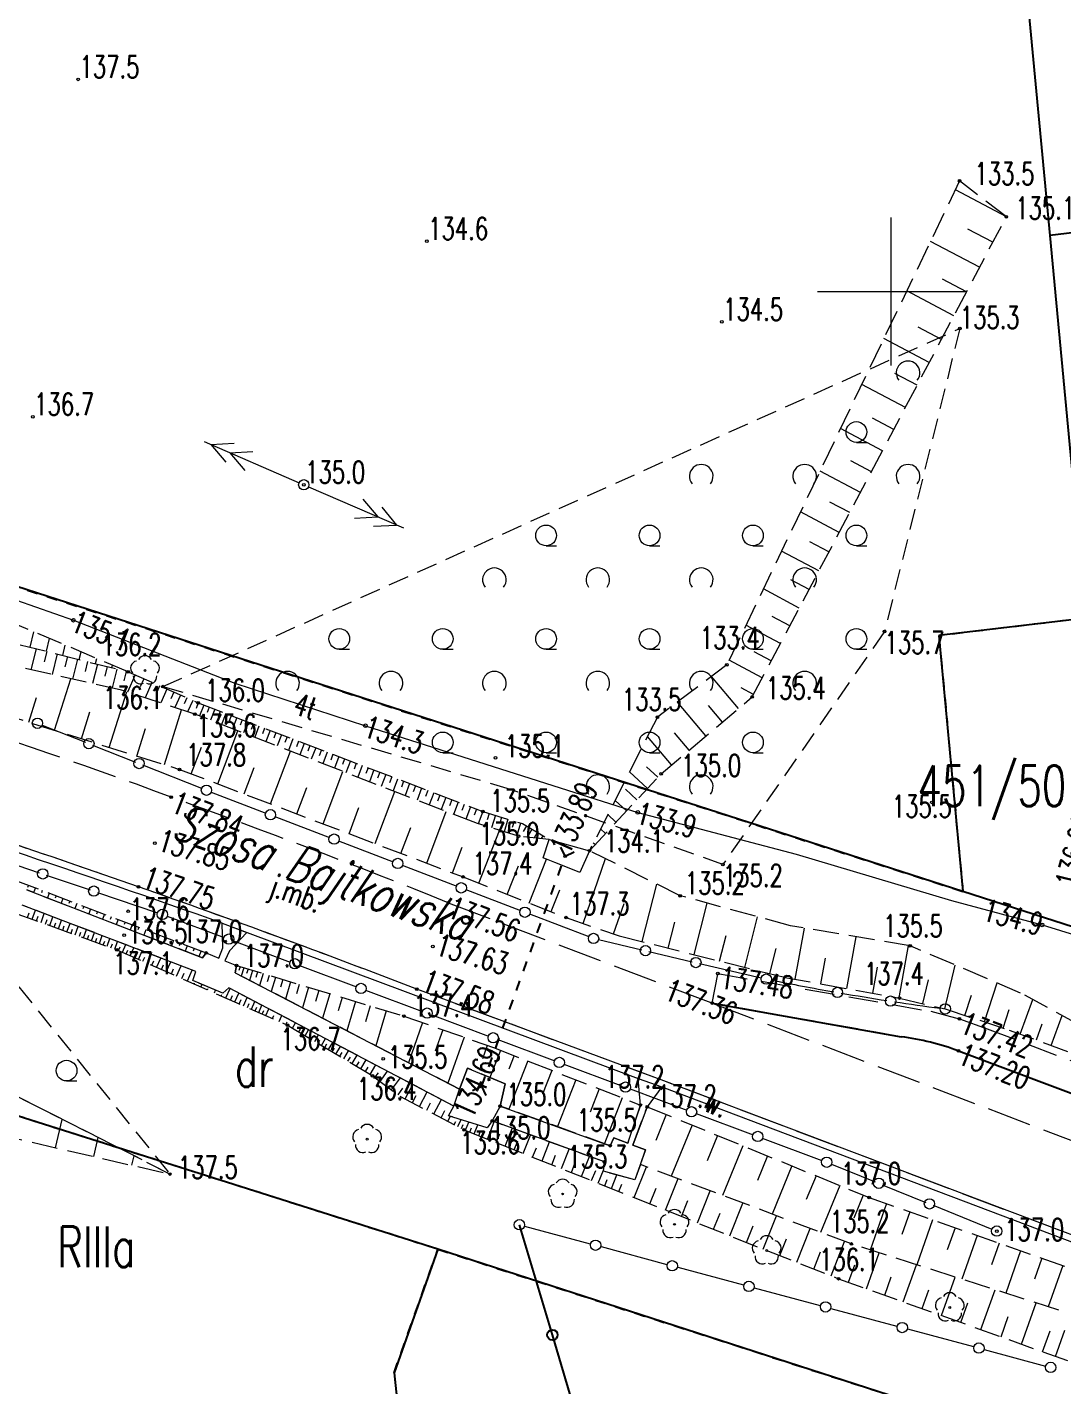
# Model space of a CAD drawing. Header units: metres. Extents: x 7583802 to 7586368, y 5958992 to 5960558.
# Drawn here: x 7585641.5 to 7585711.6, y 5960026 to 5960117.9 of the extents above; entities that cross this region are included whole.
import ezdxf
from ezdxf.enums import TextEntityAlignment as Align

# ---------------------------------------------------------------- set-up
doc = ezdxf.new("R2010")
doc.units = ezdxf.units.M
for name, pattern in [('1', [0]), ('2', [3, 2, -1]), ('3_1', [0]), ('3_BUBZ02', [2.45, 1.75, -0.7]), ('3_BUBZ02G', [2.45, 1.75, -0.7]), ('3_BUIB12_02', [0]), ('3_BUIB12_03', [0]), ('3_KTCR02', [3, 2, -1]), ('3_KTJZ01', [4, 3, -1]), ('3_KTKR01', [0]), ('3_PTRW02', [0]), ('3_PTTL', [2.1, 1.4, -0.7]), ('4_SUPE_01', [0]), ('4_SUPT_01', [0]), ('GUZ', [1.4, 0.7, -0.7])]:
    doc.linetypes.add(name, pattern=pattern)
doc.layers.get('0').update_dxf_attribs({"color": 250, "linetype": 'CONTINUOUS', "lineweight": 100})
for name, color, linetype, lineweight in [('1000_L_1', 7, '1', 18), ('BUBZ_L_1', 7, '3_BUBZ02', 18), ('BUIB_L_10', 7, '3_BUIB12_02', 18), ('BUIB_L_4', 7, 'CONTINUOUS', 25), ('DZIALKI-G_L_0', 7, '1', 25), ('DZIALKI_N_T_0', 7, 'CONTINUOUS', 25), ('EADOD_T_0', 7, 'CONTINUOUS', 18), ('KONTURY_L_0', 114, '2', 25), ('KONTURY_NR_T_0', 114, 'CONTINUOUS', 25), ('KTCR_L_1', 7, '3_KTCR02', 18), ('KTJZ_E_T_0', 7, 'CONTINUOUS', 15), ('KTJZ_L_0', 7, '3_KTJZ01', 18), ('KTKR_L_0', 7, '3_KTKR01', 25), ('KTOK_L_0', 7, 'CONTINUOUS', 18), ('KTOK_L_4', 7, 'CONTINUOUS', 25), ('OBOP_T_1', 3, 'CONTINUOUS', 18), ('PTRW_E_T_0', 7, 'CONTINUOUS', 15), ('PTRW_L_1', 7, 'CONTINUOUS', 18), ('PTTL_L_3', 7, '3_PTTL', 18), ('PTTL_L_4', 7, '3_PTTL', 18), ('RTPW_T_0', 7, 'CONTINUOUS', 15), ('RTPW_T_1', 7, 'CONTINUOUS', 15), ('SUPE_L_2', 1, '4_SUPE_01', 18), ('SUPT_E_T_0', 30, 'CONTINUOUS', 15), ('SUPT_L_0', 30, '4_SUPT_01', 18), ('SUSM_T_3', 7, 'CONTINUOUS', 18), ('SUTT_T_0', 30, 'CONTINUOUS', 18)]:
    doc.layers.add(name, color=color, linetype=linetype, lineweight=lineweight)
doc.styles.get("Standard").update_dxf_attribs({"font": 'Simplex.SHX', "width": 0.75})

# ---------------------------------------------------------------- blocks, each defined once
blk = doc.blocks.new('3_OBOP02_01')
at = {"linetype": 'CONTINUOUS'}
blk.add_circle((0, 0), 0.06, dxfattribs=at)
for centre, start, end in [((0, 0.5), 30.14012, 149.85988), ((-0.476, 0.155), 102.14447, 221.86002), ((0.476, 0.155), 318.13998, 77.85553), ((-0.294, -0.405), 174.14818, 293.85423), ((0.294, -0.405), 246.14577, 5.85182)]:
    blk.add_arc(centre, 0.5, start, end, dxfattribs=at)
blk = doc.blocks.new('3_PTTL02')
at = {"linetype": 'CONTINUOUS'}
blk.add_arc((0, 0.5), 0.8, 321.31784, 218.68216, dxfattribs=at)
blk = doc.blocks.new('3_PTTL05')
at = {"linetype": 'CONTINUOUS'}
blk.add_line((0, -0.7), (0.7, -0.7), dxfattribs=at)
blk.add_circle((0, 0), 0.7, dxfattribs=at)
blk = doc.blocks.new('3_RTPW02')
at = {"linetype": 'CONTINUOUS'}
blk.add_circle((0, 0), 0.09, dxfattribs=at)
blk = doc.blocks.new('3_RTPW01')
at = {"linetype": 'CONTINUOUS'}
blk.add_circle((0, 0), 0.09, dxfattribs=at)
blk = doc.blocks.new('4_SUSM04_01')
at = {"linetype": 'CONTINUOUS'}
blk.add_circle((0, 0), 0.35, dxfattribs=at)
blk = doc.blocks.new('4_SUPS01_07')
at = {"linetype": 'CONTINUOUS'}
blk.add_circle((0, 0), 0.125, dxfattribs=at)

msp = doc.modelspace()

# ---------------------------------------------------------------- linework, layer by layer
at = {"layer": '1000_L_1', "linetype": '1'}
for p, q in [((7585700, 5960095), (7585700, 5960105)), ((7585695, 5960100), (7585705, 5960100))]:
    msp.add_line(p, q, dxfattribs=at)
at = {"layer": 'BUBZ_L_1', "linetype": '3_BUBZ02'}
for p, q in [((7585704.63, 5960107.48), (7585688.87, 5960074.73)), ((7585707.79, 5960105.05), (7585704.63, 5960107.48)), ((7585648.35, 5960074.26), (7585634.47, 5960080.14)), ((7585647.89, 5960073.03), (7585633.44, 5960076.25)), ((7585647.89, 5960073.03), (7585633.44, 5960076.25)), ((7585688.87, 5960074.73), (7585684.17, 5960071.19)), ((7585652.87, 5960071.4), (7585647.89, 5960073.03)), ((7585652.87, 5960071.4), (7585647.89, 5960073.03)), ((7585671.99, 5960063.99), (7585652.87, 5960071.4)), ((7585671.99, 5960063.99), (7585652.87, 5960071.4)), ((7585684.17, 5960071.19), (7585679.57, 5960062.16)), ((7585674.78, 5960063.14), (7585671.99, 5960063.99)), ((7585674.78, 5960063.14), (7585671.99, 5960063.99)), ((7585676.84, 5960062.92), (7585674.78, 5960063.14)), ((7585676.84, 5960062.92), (7585674.78, 5960063.14)), ((7585676.43, 5960061.67), (7585676.84, 5960062.92)), ((7585678.93, 5960060.69), (7585676.43, 5960061.67)), ((7585679.57, 5960062.16), (7585678.93, 5960060.69)), ((7585685.72, 5960059.11), (7585679.57, 5960062.16)), ((7585653.38, 5960054.9), (7585641.49, 5960059.5)), ((7585693.18, 5960057.08), (7585685.72, 5960059.11)), ((7585652.93, 5960053.99), (7585641.18, 5960058.48)), ((7585651.18, 5960040.28), (7585617.55, 5960057.35)), ((7585701.28, 5960055.72), (7585693.18, 5960057.08)), ((7585653.64, 5960055.24), (7585653.38, 5960054.9)), ((7585708.76, 5960052.53), (7585701.28, 5960055.72)), ((7585652.73, 5960053.38), (7585652.93, 5960053.99)), ((7585655.59, 5960053.89), (7585655.68, 5960054.39)), ((7585654.75, 5960052.52), (7585652.73, 5960053.38)), ((7585670.77, 5960046.02), (7585655.59, 5960053.89)), ((7585655.17, 5960052.88), (7585654.75, 5960052.52)), ((7585670.4, 5960044.88), (7585655.17, 5960052.88)), ((7585719.19, 5960046.87), (7585708.76, 5960052.53)), ((7585671.31, 5960047.45), (7585670.77, 5960046.02)), ((7585673.87, 5960046.39), (7585671.31, 5960047.45)), ((7585673.53, 5960044.88), (7585673.87, 5960046.39)), ((7585670.04, 5960044.23), (7585670.4, 5960044.88)), ((7585680.98, 5960042.2), (7585673.53, 5960044.88)), ((7585683.02, 5960044.95), (7585682.16, 5960042.37)), ((7585682.5, 5960042.24), (7585683.49, 5960044.83)), ((7585672.64, 5960043.41), (7585670.04, 5960044.23)), ((7585672.98, 5960043.87), (7585672.64, 5960043.41)), ((7585680.59, 5960041.1), (7585672.98, 5960043.87)), ((7585681.23, 5960042.72), (7585680.98, 5960042.2)), ((7585682.16, 5960042.37), (7585681.23, 5960042.72)), ((7585683.37, 5960041.92), (7585682.5, 5960042.24)), ((7585683.02, 5960040.93), (7585683.37, 5960041.92)), ((7585680.52, 5960040.47), (7585680.59, 5960041.1)), ((7585682.65, 5960039.89), (7585680.52, 5960040.47)), ((7585683.02, 5960040.93), (7585682.65, 5960039.89)), ((7585697.3, 5960035.55), (7585683.02, 5960040.93)), ((7585697.3, 5960035.55), (7585683.02, 5960040.93)), ((7585711.34, 5960031.07), (7585697.3, 5960035.55)), ((7585711.34, 5960031.07), (7585697.3, 5960035.55))]:
    msp.add_line(p, q, dxfattribs=at)
at = {"layer": 'BUBZ_L_1', "linetype": '3_1'}
for p, q in [((7585707.79, 5960105.05), (7585704.34, 5960106.877)), ((7585706.877, 5960103.325), (7585705.185, 5960104.221)), ((7585705.981, 5960101.633), (7585702.662, 5960103.39)), ((7585704.241, 5960098.345), (7585701.048, 5960100.036)), ((7585705.102, 5960099.973), (7585703.475, 5960100.835)), ((7585703.395, 5960096.749), (7585701.83, 5960097.578)), ((7585702.567, 5960095.183), (7585699.495, 5960096.809)), ((7585701.753, 5960093.647), (7585700.247, 5960094.445)), ((7585700.956, 5960092.141), (7585698.001, 5960093.705)), ((7585700.174, 5960090.664), (7585698.725, 5960091.431)), ((7585699.407, 5960089.215), (7585696.564, 5960090.719)), ((7585698.654, 5960087.793), (7585697.261, 5960088.531)), ((7585697.917, 5960086.399), (7585695.182, 5960087.847)), ((7585697.193, 5960085.032), (7585695.852, 5960085.742)), ((7585696.483, 5960083.691), (7585693.853, 5960085.084)), ((7585695.787, 5960082.376), (7585694.497, 5960083.059)), ((7585695.104, 5960081.086), (7585692.573, 5960082.426)), ((7585693.777, 5960078.58), (7585691.343, 5960079.869)), ((7585694.434, 5960079.821), (7585693.193, 5960080.478)), ((7585693.133, 5960077.363), (7585691.939, 5960077.995)), ((7585692.501, 5960076.169), (7585690.159, 5960077.409)), ((7585641.71, 5960075.929), (7585641.969, 5960076.963)), ((7585642.816, 5960075.651), (7585643.033, 5960076.513)), ((7585643.923, 5960075.373), (7585644.096, 5960076.062)), ((7585642.126, 5960075.825), (7585641.766, 5960074.395)), ((7585642.841, 5960075.645), (7585642.663, 5960074.94)), ((7585643.546, 5960075.468), (7585643.196, 5960074.076)), ((7585644.242, 5960075.293), (7585644.069, 5960074.606)), ((7585645.03, 5960075.095), (7585645.16, 5960075.612)), ((7585646.137, 5960074.816), (7585646.223, 5960075.161)), ((7585691.881, 5960074.999), (7585690.733, 5960075.607)), ((7585644.928, 5960075.12), (7585644.588, 5960073.766)), ((7585645.605, 5960074.95), (7585645.438, 5960074.282)), ((7585646.273, 5960074.782), (7585645.942, 5960073.464)), ((7585646.932, 5960074.616), (7585646.769, 5960073.966)), ((7585647.243, 5960074.538), (7585647.287, 5960074.711)), ((7585647.582, 5960074.453), (7585647.26, 5960073.17)), ((7585648.224, 5960074.292), (7585648.065, 5960073.658)), ((7585691.273, 5960073.85), (7585689.021, 5960075.043)), ((7585643.371, 5960070.307), (7585644.462, 5960073.794)), ((7585648.828, 5960074.048), (7585648.315, 5960072.891)), ((7585649.407, 5960073.792), (7585649.163, 5960073.242)), ((7585649.956, 5960073.548), (7585649.494, 5960072.505)), ((7585650.478, 5960073.317), (7585650.258, 5960072.822)), ((7585689.661, 5960071.777), (7585687.831, 5960073.947)), ((7585641.628, 5960070.853), (7585642.151, 5960072.523)), ((7585647.073, 5960069.149), (7585648.251, 5960072.912)), ((7585650.973, 5960073.098), (7585650.557, 5960072.157)), ((7585651.444, 5960072.889), (7585651.246, 5960072.443)), ((7585651.89, 5960072.692), (7585651.514, 5960071.844)), ((7585652.314, 5960072.504), (7585652.136, 5960072.101)), ((7585690.677, 5960072.724), (7585689.832, 5960073.171)), ((7585645.191, 5960069.738), (7585645.761, 5960071.558)), ((7585650.8, 5960067.982), (7585651.962, 5960071.697)), ((7585652.717, 5960072.325), (7585652.378, 5960071.561)), ((7585653.099, 5960072.157), (7585652.958, 5960071.787)), ((7585653.469, 5960072.016), (7585653.187, 5960071.277)), ((7585653.838, 5960071.875), (7585653.697, 5960071.505)), ((7585654.208, 5960071.734), (7585653.925, 5960070.991)), ((7585654.579, 5960071.592), (7585654.437, 5960071.22)), ((7585687.46, 5960069.922), (7585685.529, 5960072.214)), ((7585688.575, 5960070.862), (7585687.635, 5960071.977)), ((7585654.951, 5960071.45), (7585654.667, 5960070.704)), ((7585655.325, 5960071.308), (7585655.182, 5960070.934)), ((7585655.699, 5960071.165), (7585655.413, 5960070.415)), ((7585656.074, 5960071.022), (7585655.93, 5960070.646)), ((7585656.45, 5960070.878), (7585656.162, 5960070.124)), ((7585656.827, 5960070.735), (7585656.683, 5960070.356)), ((7585657.205, 5960070.59), (7585656.916, 5960069.832)), ((7585648.942, 5960068.564), (7585649.527, 5960070.433)), ((7585654.42, 5960066.678), (7585655.783, 5960070.271)), ((7585657.585, 5960070.446), (7585657.44, 5960070.065)), ((7585657.965, 5960070.301), (7585657.674, 5960069.538)), ((7585658.346, 5960070.155), (7585658.2, 5960069.773)), ((7585658.728, 5960070.009), (7585658.436, 5960069.243)), ((7585659.112, 5960069.863), (7585658.965, 5960069.479)), ((7585659.496, 5960069.717), (7585659.202, 5960068.946)), ((7585685.137, 5960067.964), (7585683.51, 5960069.895)), ((7585686.314, 5960068.957), (7585685.322, 5960070.134)), ((7585652.624, 5960067.359), (7585653.307, 5960069.162)), ((7585657.994, 5960065.323), (7585659.347, 5960068.89)), ((7585659.881, 5960069.57), (7585659.734, 5960069.183)), ((7585660.267, 5960069.422), (7585659.972, 5960068.648)), ((7585660.655, 5960069.275), (7585660.507, 5960068.886)), ((7585661.043, 5960069.126), (7585660.746, 5960068.348)), ((7585661.433, 5960068.978), (7585661.284, 5960068.587)), ((7585661.823, 5960068.829), (7585661.524, 5960068.046)), ((7585656.21, 5960065.999), (7585656.889, 5960067.789)), ((7585662.215, 5960068.68), (7585662.065, 5960068.287)), ((7585662.607, 5960068.53), (7585662.307, 5960067.743)), ((7585663.001, 5960068.38), (7585662.85, 5960067.985)), ((7585663.396, 5960068.229), (7585663.094, 5960067.438)), ((7585663.791, 5960068.078), (7585663.64, 5960067.682)), ((7585664.188, 5960067.927), (7585663.885, 5960067.131)), ((7585684.199, 5960067.123), (7585683.44, 5960067.831)), ((7585661.542, 5960063.978), (7585662.884, 5960067.519)), ((7585664.586, 5960067.775), (7585664.434, 5960067.376)), ((7585664.985, 5960067.623), (7585664.68, 5960066.823)), ((7585665.385, 5960067.471), (7585665.232, 5960067.069)), ((7585665.786, 5960067.318), (7585665.479, 5960066.513)), ((7585666.188, 5960067.164), (7585666.034, 5960066.761)), ((7585666.591, 5960067.01), (7585666.283, 5960066.202)), ((7585683.491, 5960066.364), (7585682.285, 5960067.489)), ((7585659.771, 5960064.649), (7585660.445, 5960066.426)), ((7585665.064, 5960062.642), (7585666.397, 5960066.158)), ((7585666.995, 5960066.856), (7585666.841, 5960066.451)), ((7585667.401, 5960066.702), (7585667.091, 5960065.889)), ((7585667.807, 5960066.547), (7585667.652, 5960066.139)), ((7585668.215, 5960066.391), (7585667.903, 5960065.574)), ((7585668.623, 5960066.235), (7585668.467, 5960065.826)), ((7585669.033, 5960066.079), (7585668.719, 5960065.257)), ((7585682.783, 5960065.605), (7585682.024, 5960066.313)), ((7585663.306, 5960063.309), (7585663.975, 5960065.073)), ((7585669.444, 5960065.922), (7585669.287, 5960065.51)), ((7585669.855, 5960065.765), (7585669.54, 5960064.939)), ((7585670.268, 5960065.608), (7585670.111, 5960065.194)), ((7585670.683, 5960065.45), (7585670.366, 5960064.619)), ((7585671.098, 5960065.291), (7585670.939, 5960064.875)), ((7585671.514, 5960065.133), (7585671.196, 5960064.298)), ((7585682.075, 5960064.845), (7585681.304, 5960065.564)), ((7585668.56, 5960061.317), (7585669.883, 5960064.806)), ((7585671.931, 5960064.973), (7585671.772, 5960064.555)), ((7585672.35, 5960064.814), (7585672.031, 5960063.978)), ((7585672.778, 5960064.682), (7585672.647, 5960064.256)), ((7585673.204, 5960064.552), (7585672.943, 5960063.7)), ((7585673.63, 5960064.421), (7585673.5, 5960063.996)), ((7585674.056, 5960064.291), (7585673.796, 5960063.44)), ((7585674.482, 5960064.161), (7585674.351, 5960063.736)), ((7585681.367, 5960064.086), (7585680.814, 5960064.602)), ((7585666.815, 5960061.978), (7585667.479, 5960063.73)), ((7585672.087, 5960059.963), (7585673.495, 5960063.532)), ((7585674.907, 5960064.031), (7585674.647, 5960063.181)), ((7585675.302, 5960063.834), (7585675.082, 5960063.463)), ((7585675.674, 5960063.613), (7585675.356, 5960063.079)), ((7585676.045, 5960063.393), (7585675.828, 5960063.028)), ((7585680.659, 5960063.327), (7585680.324, 5960063.64)), ((7585670.299, 5960060.657), (7585670.958, 5960062.396)), ((7585676.416, 5960063.172), (7585676.3, 5960062.978)), ((7585676.787, 5960062.952), (7585676.772, 5960062.927)), ((7585679.951, 5960062.568), (7585679.833, 5960062.677)), ((7585675.495, 5960058.618), (7585676.663, 5960061.579)), ((7585679.153, 5960057.234), (7585680.66, 5960061.62)), ((7585674.015, 5960059.202), (7585674.776, 5960061.131)), ((7585641.602, 5960059.82), (7585641.541, 5960059.661)), ((7585642.069, 5960059.642), (7585641.948, 5960059.323)), ((7585676.977, 5960058.034), (7585677.562, 5960059.515)), ((7585683.149, 5960056.007), (7585684.125, 5960059.901)), ((7585642.536, 5960059.464), (7585642.475, 5960059.303)), ((7585643.004, 5960059.286), (7585642.88, 5960058.962)), ((7585643.471, 5960059.108), (7585643.409, 5960058.945)), ((7585643.938, 5960058.931), (7585643.813, 5960058.601)), ((7585644.406, 5960058.753), (7585644.342, 5960058.587)), ((7585681.212, 5960056.527), (7585681.919, 5960058.585)), ((7585686.656, 5960055.127), (7585687.531, 5960058.617)), ((7585641.54, 5960057.636), (7585641.652, 5960057.947)), ((7585641.847, 5960057.525), (7585642.069, 5960058.14)), ((7585642.152, 5960057.415), (7585642.262, 5960057.72)), ((7585642.454, 5960057.306), (7585642.672, 5960057.91)), ((7585643.049, 5960057.091), (7585643.263, 5960057.684)), ((7585644.873, 5960058.575), (7585644.746, 5960058.24)), ((7585645.34, 5960058.397), (7585645.276, 5960058.229)), ((7585645.808, 5960058.22), (7585645.678, 5960057.88)), ((7585646.275, 5960058.042), (7585646.21, 5960057.871)), ((7585646.742, 5960057.864), (7585646.611, 5960057.519)), ((7585647.21, 5960057.686), (7585647.143, 5960057.512)), ((7585690.094, 5960054.266), (7585690.952, 5960057.686)), ((7585642.753, 5960057.198), (7585642.861, 5960057.497)), ((7585643.343, 5960056.985), (7585643.449, 5960057.279)), ((7585643.634, 5960056.88), (7585643.844, 5960057.462)), ((7585643.923, 5960056.775), (7585644.027, 5960057.064)), ((7585644.208, 5960056.672), (7585644.415, 5960057.244)), ((7585644.492, 5960056.57), (7585644.594, 5960056.853)), ((7585644.772, 5960056.468), (7585644.975, 5960057.03)), ((7585645.326, 5960056.268), (7585645.526, 5960056.819)), ((7585647.677, 5960057.508), (7585647.544, 5960057.158)), ((7585648.144, 5960057.331), (7585648.077, 5960057.154)), ((7585648.612, 5960057.153), (7585648.476, 5960056.797)), ((7585649.079, 5960056.975), (7585649.011, 5960056.796)), ((7585649.546, 5960056.797), (7585649.409, 5960056.436)), ((7585684.912, 5960055.565), (7585685.353, 5960057.327)), ((7585693.503, 5960053.461), (7585694.127, 5960056.921)), ((7585645.051, 5960056.368), (7585645.151, 5960056.646)), ((7585645.6, 5960056.169), (7585645.698, 5960056.443)), ((7585645.87, 5960056.071), (7585646.066, 5960056.613)), ((7585646.139, 5960055.975), (7585646.236, 5960056.243)), ((7585646.404, 5960055.878), (7585646.597, 5960056.41)), ((7585646.668, 5960055.783), (7585646.763, 5960056.047)), ((7585646.929, 5960055.689), (7585647.118, 5960056.211)), ((7585647.188, 5960055.595), (7585647.281, 5960055.854)), ((7585647.444, 5960055.503), (7585647.629, 5960056.015)), ((7585650.014, 5960056.62), (7585649.944, 5960056.438)), ((7585650.481, 5960056.442), (7585650.342, 5960056.076)), ((7585650.948, 5960056.264), (7585650.878, 5960056.08)), ((7585651.416, 5960056.086), (7585651.274, 5960055.715)), ((7585651.883, 5960055.908), (7585651.812, 5960055.721)), ((7585688.384, 5960054.694), (7585688.817, 5960056.422)), ((7585696.994, 5960052.832), (7585697.626, 5960056.334)), ((7585647.699, 5960055.402), (7585647.81, 5960055.653)), ((7585647.957, 5960055.288), (7585648.185, 5960055.803)), ((7585648.221, 5960055.171), (7585648.338, 5960055.436)), ((7585648.493, 5960055.051), (7585648.732, 5960055.594)), ((7585648.771, 5960054.928), (7585648.894, 5960055.207)), ((7585649.057, 5960054.802), (7585649.309, 5960055.374)), ((7585649.35, 5960054.673), (7585649.479, 5960054.966)), ((7585649.651, 5960054.54), (7585649.916, 5960055.142)), ((7585652.35, 5960055.731), (7585652.207, 5960055.354)), ((7585652.817, 5960055.553), (7585652.745, 5960055.363)), ((7585653.285, 5960055.375), (7585653.139, 5960054.993)), ((7585691.788, 5960053.841), (7585692.212, 5960055.535)), ((7585700.528, 5960052.194), (7585701.168, 5960055.739)), ((7585649.959, 5960054.404), (7585650.096, 5960054.712)), ((7585650.276, 5960054.264), (7585650.556, 5960054.897)), ((7585650.601, 5960054.121), (7585650.744, 5960054.445)), ((7585650.934, 5960053.973), (7585651.229, 5960054.64)), ((7585651.276, 5960053.822), (7585651.427, 5960054.164)), ((7585651.627, 5960053.667), (7585651.937, 5960054.369)), ((7585652.357, 5960053.345), (7585652.684, 5960054.084)), ((7585655.922, 5960054.317), (7585655.843, 5960054.058)), ((7585656.181, 5960054.239), (7585656.01, 5960053.672)), ((7585656.464, 5960054.153), (7585656.37, 5960053.844)), ((7585656.773, 5960054.06), (7585656.569, 5960053.382)), ((7585695.243, 5960053.147), (7585695.557, 5960054.888)), ((7585698.756, 5960052.514), (7585699.074, 5960054.275)), ((7585703.618, 5960051.46), (7585704.323, 5960054.422)), ((7585651.988, 5960053.508), (7585652.147, 5960053.868)), ((7585652.815, 5960053.143), (7585652.852, 5960053.228)), ((7585653.272, 5960052.941), (7585653.349, 5960053.116)), ((7585657.112, 5960053.958), (7585657, 5960053.587)), ((7585657.483, 5960053.846), (7585657.238, 5960053.036)), ((7585657.888, 5960053.724), (7585657.754, 5960053.28)), ((7585658.331, 5960053.59), (7585658.038, 5960052.621)), ((7585658.816, 5960053.444), (7585658.656, 5960052.914)), ((7585659.345, 5960053.284), (7585658.996, 5960052.124)), ((7585659.925, 5960053.109), (7585659.734, 5960052.475)), ((7585702.136, 5960051.813), (7585702.519, 5960053.42)), ((7585706.304, 5960050.577), (7585707.173, 5960053.207)), ((7585653.729, 5960052.739), (7585653.769, 5960052.83)), ((7585654.187, 5960052.537), (7585654.269, 5960052.725)), ((7585654.644, 5960052.335), (7585654.687, 5960052.432)), ((7585654.966, 5960052.193), (7585655.251, 5960052.837)), ((7585655.278, 5960052.055), (7585655.416, 5960052.367)), ((7585655.58, 5960051.922), (7585655.846, 5960052.525)), ((7585656.153, 5960051.669), (7585656.402, 5960052.233)), ((7585660.559, 5960052.917), (7585660.14, 5960051.531)), ((7585661.252, 5960052.708), (7585661.023, 5960051.95)), ((7585662.01, 5960052.479), (7585661.51, 5960050.821)), ((7585662.839, 5960052.229), (7585662.566, 5960051.322)), ((7585704.989, 5960051.011), (7585705.442, 5960052.382)), ((7585655.871, 5960051.793), (7585656, 5960052.085)), ((7585656.426, 5960051.549), (7585656.546, 5960051.821)), ((7585656.689, 5960051.432), (7585656.922, 5960051.96)), ((7585656.945, 5960051.319), (7585657.057, 5960051.574)), ((7585657.191, 5960051.211), (7585657.409, 5960051.704)), ((7585657.43, 5960051.105), (7585657.535, 5960051.344)), ((7585657.661, 5960051.003), (7585657.864, 5960051.465)), ((7585663.746, 5960051.955), (7585663.147, 5960049.972)), ((7585664.738, 5960051.656), (7585664.41, 5960050.571)), ((7585665.822, 5960051.329), (7585665.106, 5960048.956)), ((7585707.566, 5960050.16), (7585707.983, 5960051.422)), ((7585708.737, 5960049.747), (7585709.59, 5960052.08)), ((7585658.118, 5960050.801), (7585658.213, 5960051.017)), ((7585658.575, 5960050.599), (7585658.752, 5960050.999)), ((7585659.033, 5960050.397), (7585659.114, 5960050.581)), ((7585659.469, 5960050.154), (7585659.681, 5960050.511)), ((7585667.008, 5960050.97), (7585666.987, 5960050.899)), ((7585668.281, 5960050.523), (7585667.326, 5960047.806)), ((7585709.823, 5960049.35), (7585710.22, 5960050.436)), ((7585710.835, 5960048.98), (7585711.574, 5960051.003)), ((7585659.899, 5960049.899), (7585660.011, 5960050.088)), ((7585660.328, 5960049.643), (7585660.567, 5960050.045)), ((7585660.758, 5960049.388), (7585660.884, 5960049.6)), ((7585660.976, 5960049.258), (7585661.235, 5960049.694)), ((7585661.43, 5960048.988), (7585661.704, 5960049.448)), ((7585669.64, 5960050.045), (7585669.128, 5960048.591)), ((7585671.094, 5960049.533), (7585669.999, 5960046.42)), ((7585661.2, 5960049.125), (7585661.333, 5960049.349)), ((7585661.666, 5960048.847), (7585661.807, 5960049.084)), ((7585661.909, 5960048.703), (7585662.198, 5960049.188)), ((7585662.158, 5960048.555), (7585662.307, 5960048.804)), ((7585662.415, 5960048.402), (7585662.719, 5960048.915)), ((7585662.678, 5960048.246), (7585662.834, 5960048.509)), ((7585662.948, 5960048.085), (7585663.269, 5960048.626)), ((7585672.651, 5960048.986), (7585672.33, 5960048.073)), ((7585673.558, 5960048.65), (7585672.841, 5960046.816)), ((7585663.225, 5960047.92), (7585663.391, 5960048.198)), ((7585663.511, 5960047.75), (7585663.85, 5960048.321)), ((7585663.803, 5960047.576), (7585663.978, 5960047.869)), ((7585664.104, 5960047.397), (7585664.462, 5960047.999)), ((7585664.731, 5960047.025), (7585665.108, 5960047.66)), ((7585674.475, 5960048.292), (7585674.113, 5960047.366)), ((7585675.401, 5960047.93), (7585674.125, 5960044.666)), ((7585664.413, 5960047.214), (7585664.597, 5960047.523)), ((7585665.058, 5960046.805), (7585665.294, 5960047.122)), ((7585665.402, 5960046.549), (7585665.914, 5960047.236)), ((7585665.775, 5960046.271), (7585666.053, 5960046.644)), ((7585666.18, 5960045.969), (7585666.784, 5960046.78)), ((7585677.033, 5960047.291), (7585676.404, 5960045.682)), ((7585678.642, 5960046.662), (7585677.401, 5960043.487)), ((7585666.62, 5960045.642), (7585666.948, 5960046.082)), ((7585667.098, 5960045.367), (7585667.61, 5960046.345)), ((7585668.075, 5960044.855), (7585668.587, 5960045.832)), ((7585680.23, 5960046.041), (7585679.617, 5960044.476)), ((7585667.586, 5960045.111), (7585667.843, 5960045.6)), ((7585668.563, 5960044.599), (7585668.819, 5960045.088)), ((7585669.051, 5960044.344), (7585669.563, 5960045.32)), ((7585681.795, 5960045.429), (7585680.588, 5960042.341)), ((7585643.444, 5960042.062), (7585643.886, 5960043.982)), ((7585669.539, 5960044.088), (7585669.795, 5960044.576)), ((7585669.982, 5960043.856), (7585670.159, 5960044.193)), ((7585670.654, 5960043.504), (7585670.893, 5960043.961)), ((7585684.773, 5960044.306), (7585684.058, 5960042.557)), ((7585670.425, 5960043.624), (7585670.534, 5960043.832)), ((7585670.905, 5960043.372), (7585671.036, 5960043.623)), ((7585671.176, 5960043.24), (7585671.399, 5960043.801)), ((7585671.467, 5960043.124), (7585671.583, 5960043.415)), ((7585671.77, 5960043.003), (7585672.011, 5960043.608)), ((7585672.084, 5960042.878), (7585672.209, 5960043.192)), ((7585672.669, 5960042.645), (7585673.135, 5960043.814)), ((7585673.262, 5960042.408), (7585673.499, 5960043.002)), ((7585673.865, 5960042.168), (7585674.345, 5960043.373)), ((7585686.522, 5960043.591), (7585685.112, 5960040.142)), ((7585646.022, 5960041.468), (7585646.317, 5960042.748)), ((7585674.477, 5960041.924), (7585674.72, 5960042.536)), ((7585675.098, 5960041.676), (7585675.593, 5960042.919)), ((7585675.729, 5960041.425), (7585675.98, 5960042.056)), ((7585676.369, 5960041.17), (7585676.88, 5960042.451)), ((7585688.246, 5960042.886), (7585687.551, 5960041.185)), ((7585689.946, 5960042.191), (7585688.576, 5960038.837)), ((7585648.601, 5960040.874), (7585648.749, 5960041.514)), ((7585677.019, 5960040.91), (7585677.279, 5960041.561)), ((7585677.68, 5960040.647), (7585678.206, 5960041.968)), ((7585679.031, 5960040.108), (7585679.574, 5960041.47)), ((7585691.623, 5960041.505), (7585690.947, 5960039.852)), ((7585678.35, 5960040.38), (7585678.617, 5960041.05)), ((7585679.722, 5960039.833), (7585679.998, 5960040.524)), ((7585680.171, 5960039.654), (7585680.529, 5960040.552)), ((7585681.069, 5960039.296), (7585681.437, 5960040.22)), ((7585682.603, 5960038.684), (7585683.436, 5960040.773)), ((7585693.277, 5960040.829), (7585691.944, 5960037.568)), ((7585680.607, 5960039.48), (7585680.781, 5960039.916)), ((7585681.559, 5960039.101), (7585681.754, 5960039.591)), ((7585683.658, 5960038.264), (7585684.078, 5960039.319)), ((7585684.722, 5960037.84), (7585685.571, 5960039.969)), ((7585694.908, 5960040.163), (7585694.25, 5960038.555)), ((7585696.516, 5960039.505), (7585695.219, 5960036.334)), ((7585685.797, 5960037.411), (7585686.226, 5960038.486)), ((7585686.882, 5960036.979), (7585687.747, 5960039.149)), ((7585698.101, 5960038.857), (7585697.462, 5960037.293)), ((7585687.978, 5960036.542), (7585688.415, 5960037.637)), ((7585689.084, 5960036.101), (7585689.966, 5960038.313)), ((7585691.328, 5960035.206), (7585692.227, 5960037.461)), ((7585699.687, 5960038.276), (7585698.584, 5960035.14)), ((7585701.255, 5960037.725), (7585700.712, 5960036.18)), ((7585690.201, 5960035.656), (7585690.646, 5960036.773)), ((7585693.612, 5960034.307), (7585694.513, 5960036.6)), ((7585702.8, 5960037.182), (7585701.73, 5960034.137)), ((7585704.323, 5960036.646), (7585703.795, 5960035.146)), ((7585692.466, 5960034.758), (7585692.913, 5960035.896)), ((7585695.929, 5960033.397), (7585696.843, 5960035.722)), ((7585705.823, 5960036.119), (7585704.784, 5960033.162)), ((7585694.766, 5960033.854), (7585695.22, 5960035.008)), ((7585698.326, 5960032.522), (7585699.193, 5960034.946)), ((7585707.302, 5960035.599), (7585706.789, 5960034.142)), ((7585708.758, 5960035.087), (7585707.749, 5960032.216)), ((7585697.114, 5960032.955), (7585697.54, 5960034.146)), ((7585700.815, 5960031.632), (7585701.713, 5960034.142)), ((7585710.194, 5960034.582), (7585709.697, 5960033.168)), ((7585711.609, 5960034.085), (7585710.628, 5960031.297)), ((7585699.56, 5960032.081), (7585700.001, 5960033.314)), ((7585703.392, 5960030.71), (7585704.321, 5960033.31)), ((7585702.092, 5960031.175), (7585702.549, 5960032.452)), ((7585706.06, 5960029.756), (7585707.023, 5960032.448)), ((7585704.714, 5960030.237), (7585705.187, 5960031.56)), ((7585708.823, 5960028.768), (7585709.82, 5960031.555)), ((7585707.43, 5960029.266), (7585707.92, 5960030.636)), ((7585710.242, 5960028.26), (7585710.749, 5960029.679)), ((7585711.127, 5960027.944), (7585711.76, 5960029.714))]:
    msp.add_line(p, q, dxfattribs=at)
at = {"layer": 'BUBZ_L_1', "linetype": '3_BUBZ02G'}
for p, q in [((7585690.59, 5960072.56), (7585707.79, 5960105.05)), ((7585633.91, 5960077.89), (7585648.35, 5960074.26)), ((7585633.91, 5960077.89), (7585648.35, 5960074.26)), ((7585648.35, 5960074.26), (7585653.09, 5960072.16)), ((7585632.53, 5960073.7), (7585651.83, 5960067.66)), ((7585684.42, 5960067.36), (7585690.59, 5960072.56)), ((7585653.09, 5960072.16), (7585672.36, 5960064.81)), ((7585651.83, 5960067.66), (7585671.03, 5960060.38)), ((7585679.57, 5960062.16), (7585684.42, 5960067.36)), ((7585626.88, 5960065.42), (7585653.64, 5960055.24)), ((7585672.36, 5960064.81), (7585675.04, 5960063.99)), ((7585675.04, 5960063.99), (7585676.84, 5960062.92)), ((7585629.05, 5960062.15), (7585647.59, 5960055.45)), ((7585671.03, 5960060.38), (7585678, 5960057.63)), ((7585678, 5960057.63), (7585681.58, 5960056.4)), ((7585681.58, 5960056.4), (7585692.79, 5960053.59)), ((7585647.59, 5960055.45), (7585659.14, 5960050.35)), ((7585655.68, 5960054.39), (7585667.01, 5960050.97)), ((7585692.79, 5960053.59), (7585700.55, 5960052.19)), ((7585700.55, 5960052.19), (7585703.66, 5960051.45)), ((7585703.66, 5960051.45), (7585707.99, 5960050.02)), ((7585659.14, 5960050.35), (7585664.89, 5960046.93)), ((7585667.01, 5960050.97), (7585673.15, 5960048.81)), ((7585707.99, 5960050.02), (7585718.88, 5960046.04)), ((7585673.15, 5960048.81), (7585683.02, 5960044.95)), ((7585664.89, 5960046.93), (7585666.73, 5960045.56)), ((7585629.91, 5960045.18), (7585651.18, 5960040.28)), ((7585666.73, 5960045.56), (7585671.1, 5960043.27)), ((7585683.49, 5960044.83), (7585698.51, 5960038.69)), ((7585671.1, 5960043.27), (7585691.57, 5960035.11)), ((7585698.51, 5960038.69), (7585713.447, 5960033.439)), ((7585691.57, 5960035.11), (7585696.43, 5960033.2)), ((7585696.43, 5960033.2), (7585724.95, 5960023))]:
    msp.add_line(p, q, dxfattribs=at)
at = {"layer": 'BUBZ_L_1', "linetype": '3_1'}
for p in [(7585648.35, 5960074.26), (7585655.68, 5960054.39), (7585683.49, 5960044.83), (7585651.18, 5960040.28)]:
    msp.add_point(p, dxfattribs=at)
at = {"layer": 'BUIB_L_10', "linetype": '3_BUIB12_03'}
for p, q in [((7585676.43, 5960061.67), (7585676.84, 5960062.92)), ((7585676.84, 5960062.92), (7585679.57, 5960062.16)), ((7585678.93, 5960060.69), (7585676.43, 5960061.67)), ((7585679.57, 5960062.16), (7585678.93, 5960060.69)), ((7585641.49, 5960059.5), (7585653.38, 5960054.9)), ((7585652.93, 5960053.99), (7585641.18, 5960058.48)), ((7585654.75, 5960055.59), (7585654.72, 5960057.25)), ((7585654.72, 5960057.25), (7585656.38, 5960056.62)), ((7585656.38, 5960056.62), (7585655.21, 5960055.39)), ((7585653.38, 5960054.9), (7585653.64, 5960055.24)), ((7585653.64, 5960055.24), (7585654.48, 5960054.89)), ((7585654.48, 5960054.89), (7585654.75, 5960055.59)), ((7585655.21, 5960055.39), (7585654.9, 5960054.71)), ((7585652.73, 5960053.38), (7585652.93, 5960053.99)), ((7585654.9, 5960054.71), (7585655.68, 5960054.39)), ((7585655.68, 5960054.39), (7585655.59, 5960053.89)), ((7585654.75, 5960052.52), (7585652.73, 5960053.38)), ((7585655.59, 5960053.89), (7585670.77, 5960046.02)), ((7585655.17, 5960052.88), (7585654.75, 5960052.52)), ((7585670.4, 5960044.88), (7585655.17, 5960052.88)), ((7585670.77, 5960046.02), (7585671.31, 5960047.45)), ((7585670.77, 5960046.02), (7585671.31, 5960047.45)), ((7585671.31, 5960047.45), (7585673.87, 5960046.39)), ((7585671.31, 5960047.45), (7585673.87, 5960046.39)), ((7585683.02, 5960044.95), (7585682.87, 5960046.74)), ((7585682.87, 5960046.74), (7585684.47, 5960046.17)), ((7585670.4, 5960044.88), (7585670.77, 5960046.02)), ((7585673.87, 5960046.39), (7585673.53, 5960044.88)), ((7585673.87, 5960046.39), (7585673.53, 5960044.88)), ((7585684.47, 5960046.17), (7585683.49, 5960044.83)), ((7585670.04, 5960044.23), (7585670.4, 5960044.88)), ((7585670.04, 5960044.23), (7585670.4, 5960044.88)), ((7585673.53, 5960044.88), (7585672.98, 5960043.87)), ((7585673.53, 5960044.88), (7585680.98, 5960042.2)), ((7585682.16, 5960042.37), (7585683.02, 5960044.95)), ((7585683.49, 5960044.83), (7585682.5, 5960042.24)), ((7585672.64, 5960043.41), (7585670.04, 5960044.23)), ((7585672.64, 5960043.41), (7585670.04, 5960044.23)), ((7585672.98, 5960043.87), (7585672.64, 5960043.41)), ((7585672.98, 5960043.87), (7585672.64, 5960043.41)), ((7585680.59, 5960041.1), (7585672.98, 5960043.87)), ((7585680.98, 5960042.2), (7585681.23, 5960042.72)), ((7585681.23, 5960042.72), (7585682.16, 5960042.37)), ((7585682.5, 5960042.24), (7585683.37, 5960041.92)), ((7585683.37, 5960041.92), (7585682.65, 5960039.89)), ((7585680.52, 5960040.47), (7585680.59, 5960041.1)), ((7585682.65, 5960039.89), (7585680.52, 5960040.47))]:
    msp.add_line(p, q, dxfattribs=at)
at = {"layer": 'BUIB_L_4', "linetype": '3_1'}
for p, q in [((7585677.92, 5960061.78), (7585677.626, 5960062.408)), ((7585677.92, 5960061.78), (7585678.548, 5960062.074)), ((7585677.451, 5960060.484), (7585677.685, 5960061.132)), ((7585676.982, 5960059.188), (7585677.216, 5960059.836)), ((7585676.512, 5960057.893), (7585676.747, 5960058.54)), ((7585676.043, 5960056.597), (7585676.278, 5960057.245)), ((7585675.574, 5960055.301), (7585675.809, 5960055.949)), ((7585675.105, 5960054.005), (7585675.34, 5960054.653)), ((7585674.636, 5960052.709), (7585674.87, 5960053.357)), ((7585674.167, 5960051.413), (7585674.401, 5960052.061)), ((7585673.697, 5960050.118), (7585673.932, 5960050.765)), ((7585673.228, 5960048.822), (7585673.463, 5960049.47)), ((7585672.759, 5960047.526), (7585672.994, 5960048.174)), ((7585672.29, 5960046.23), (7585672.525, 5960046.878)), ((7585671.662, 5960045.936), (7585672.29, 5960046.23)), ((7585672.584, 5960045.602), (7585672.29, 5960046.23))]:
    msp.add_line(p, q, dxfattribs=at)
at = {"layer": 'DZIALKI-G_L_0', "linetype": '1'}
for p, q in [((7585708.29, 5960129.69), (7585710.73, 5960103.79)), ((7585749.2, 5960108.38), (7585710.73, 5960103.79)), ((7585710.73, 5960103.79), (7585713.16, 5960077.89)), ((7585704.85, 5960059.4), (7585633.44, 5960082.4)), ((7585713.16, 5960077.89), (7585703.23, 5960076.71)), ((7585703.23, 5960076.71), (7585704.85, 5960059.4)), ((7585669.32, 5960035.19), (7585586.01, 5960061.6)), ((7585715.22, 5960056.06), (7585704.85, 5960059.4)), ((7585669.32, 5960035.19), (7585666.35, 5960026.84)), ((7585743.03, 5960011.39), (7585669.32, 5960035.19)), ((7585666.35, 5960026.84), (7585672.25, 5959973.06))]:
    msp.add_line(p, q, dxfattribs=at)
at = {"layer": 'KONTURY_L_0', "linetype": 'GUZ'}
for p, q in [((7585598.9, 5960093.52), (7585704.85, 5960059.4)), ((7585713.16, 5960077.89), (7585703.23, 5960076.71)), ((7585703.23, 5960076.71), (7585704.85, 5960059.4)), ((7585669.32, 5960035.19), (7585604.44, 5960055.76)), ((7585666.35, 5960026.84), (7585669.32, 5960035.19)), ((7585669.32, 5960035.19), (7585743.03, 5960011.39)), ((7585666.35, 5960026.84), (7585672.25, 5959973.06))]:
    msp.add_line(p, q, dxfattribs=at)
at = {"layer": 'KTCR_L_1', "linetype": '3_KTCR02'}
for p, q in [((7585687.88, 5960051.85), (7585688.27, 5960053.85)), ((7585688.27, 5960053.85), (7585702.67, 5960051.29)), ((7585700.68, 5960049.57), (7585687.88, 5960051.85)), ((7585702.67, 5960051.29), (7585704.61, 5960050.78)), ((7585704.61, 5960050.78), (7585706.49, 5960050.11)), ((7585706.49, 5960050.11), (7585718.65, 5960045.48)), ((7585717.89, 5960043.59), (7585704.56, 5960048.61))]:
    msp.add_line(p, q, dxfattribs=at)
msp.add_arc((7585698.335, 5960031.771), 17.952, 69.71131, 82.49434, dxfattribs=at)
at = {"layer": 'KTJZ_L_0', "linetype": '3_KTJZ01'}
for p, q in [((7585670.02, 5960058.64), (7585687.88, 5960051.85)), ((7585684.6, 5960046.59), (7585667.88, 5960052.79)), ((7585687.88, 5960051.85), (7585716.88, 5960040.76)), ((7585715.11, 5960035.06), (7585684.6, 5960046.59))]:
    msp.add_line(p, q, dxfattribs=at)
for centre, radius, start, end in [((7585541.234, 5959771.669), 314.018, 69.48941, 73.15338), ((7585435.763, 5959450.827), 645.165, 70.696148, 72.45228), ((7585471.077, 5959564.141), 533.017, 68.08442, 70.24223), ((7585435.763, 5959450.827), 645.165, 68.913336, 70.696148)]:
    msp.add_arc(centre, radius, start, end, dxfattribs=at)
at = {"layer": 'KTKR_L_0', "linetype": '3_KTKR01'}
for p, q in [((7585687.88, 5960051.85), (7585700.68, 5960049.57)), ((7585704.56, 5960048.61), (7585717.89, 5960043.59))]:
    msp.add_line(p, q, dxfattribs=at)
msp.add_arc((7585698.335, 5960031.771), 17.952, 69.71131, 82.49434, dxfattribs=at)
at = {"layer": 'KTOK_L_0'}
for p, q in [((7585642.535, 5960070.651), (7585645.456, 5960069.495)), ((7585645.931, 5960069.307), (7585648.851, 5960068.15)), ((7585649.327, 5960067.962), (7585653.325, 5960066.379)), ((7585653.977, 5960066.125), (7585657.68, 5960064.707)), ((7585658.283, 5960064.476), (7585661.986, 5960063.059)), ((7585662.589, 5960062.828), (7585666.292, 5960061.41)), ((7585639.352, 5960061.678), (7585642.324, 5960060.672)), ((7585642.808, 5960060.509), (7585645.781, 5960059.503)), ((7585666.895, 5960061.179), (7585670.598, 5960059.762)), ((7585671.201, 5960059.531), (7585674.904, 5960058.113)), ((7585646.265, 5960059.34), (7585650.338, 5960057.962)), ((7585650.998, 5960057.728), (7585654.846, 5960056.292)), ((7585675.507, 5960057.882), (7585679.523, 5960056.345)), ((7585655.473, 5960056.059), (7585659.321, 5960054.623)), ((7585680.191, 5960056.14), (7585683.125, 5960055.45)), ((7585683.602, 5960055.337), (7585686.536, 5960054.647)), ((7585659.948, 5960054.389), (7585663.797, 5960052.954)), ((7585687.014, 5960054.535), (7585691.199, 5960053.55)), ((7585664.423, 5960052.72), (7585668.272, 5960051.285)), ((7585668.898, 5960051.051), (7585672.747, 5960049.615)), ((7585673.373, 5960049.382), (7585677.222, 5960047.946)), ((7585677.848, 5960047.713), (7585681.697, 5960046.277)), ((7585682.323, 5960046.043), (7585686.172, 5960044.608)), ((7585686.798, 5960044.374), (7585690.647, 5960042.939)), ((7585691.273, 5960042.705), (7585695.302, 5960041.202)), ((7585695.954, 5960040.949), (7585698.911, 5960039.752)), ((7585699.392, 5960039.557), (7585702.349, 5960038.36)), ((7585702.83, 5960038.165), (7585706.816, 5960036.551)), ((7585675.168, 5960036.759), (7585679.63, 5960035.562)), ((7585680.357, 5960035.367), (7585684.819, 5960034.17)), ((7585685.545, 5960033.975), (7585690.007, 5960032.777)), ((7585690.733, 5960032.582), (7585695.196, 5960031.385)), ((7585695.922, 5960031.19), (7585700.384, 5960029.992)), ((7585701.11, 5960029.798), (7585705.573, 5960028.6)), ((7585706.299, 5960028.405), (7585710.452, 5960027.291))]:
    msp.add_line(p, q, dxfattribs=at)
for centre in [(7585642.21, 5960070.78), (7585645.693, 5960069.401), (7585649.089, 5960068.056), (7585653.65, 5960066.25), (7585653.65, 5960066.25), (7585657.982, 5960064.592), (7585662.288, 5960062.943), (7585666.594, 5960061.295), (7585642.566, 5960060.591), (7585646.023, 5960059.422), (7585670.9, 5960059.646), (7585650.67, 5960057.85), (7585650.67, 5960057.85), (7585675.206, 5960057.998), (7585655.16, 5960056.175), (7585679.85, 5960056.22), (7585679.85, 5960056.22), (7585683.363, 5960055.394), (7585686.775, 5960054.591), (7585659.635, 5960054.506), (7585664.11, 5960052.837), (7585691.54, 5960053.47), (7585691.54, 5960053.47), (7585696.361, 5960052.567), (7585699.958, 5960051.979), (7585668.585, 5960051.168), (7585703.66, 5960051.45), (7585673.06, 5960049.499), (7585677.535, 5960047.829), (7585682.01, 5960046.16), (7585686.485, 5960044.491), (7585690.96, 5960042.822), (7585695.63, 5960041.08), (7585695.63, 5960041.08), (7585699.151, 5960039.654), (7585702.589, 5960038.262), (7585674.83, 5960036.85), (7585707.14, 5960036.42), (7585679.993, 5960035.464), (7585685.182, 5960034.072), (7585690.37, 5960032.68), (7585695.559, 5960031.287), (7585700.747, 5960029.895), (7585705.936, 5960028.503), (7585710.79, 5960027.2)]:
    msp.add_circle(centre, 0.35, dxfattribs=at)
for start, end in [(258.73709, 260.07322), (260.23178, 261.20575), (261.3643, 262.33827)]:
    msp.add_arc((7585727.897, 5960234.242), 184.391, start, end, dxfattribs=at)
at = {"layer": 'KTOK_L_4'}
for p, q in [((7585677.064, 5960029.395), (7585674.83, 5960036.85)), ((7585679.297, 5960021.94), (7585677.064, 5960029.395))]:
    msp.add_line(p, q, dxfattribs=at)
msp.add_circle((7585677.064, 5960029.395), 0.35, dxfattribs=at)
at = {"layer": 'PTRW_L_1', "linetype": '3_PTRW02'}
for p, q in [((7585654.72, 5960057.25), (7585682.87, 5960046.74)), ((7585684.6, 5960046.59), (7585667.88, 5960052.79)), ((7585682.87, 5960046.74), (7585684.47, 5960046.17)), ((7585684.47, 5960046.17), (7585713.39, 5960035.24)), ((7585715.11, 5960035.06), (7585684.6, 5960046.59))]:
    msp.add_line(p, q, dxfattribs=at)
for centre, radius, start, end in [((7585416.004, 5959387.443), 711.074, 70.384141, 72.806241), ((7585433.89, 5959445.207), 651.088, 70.704136, 72.444292), ((7585435.817, 5959450.973), 645.009, 68.91312, 70.696365)]:
    msp.add_arc(centre, radius, start, end, dxfattribs=at)
at = {"layer": 'PTTL_L_3', "linetype": '3_PTTL'}
for p, q in [((7585650.7, 5960073.26), (7585704.64, 5960097.49)), ((7585704.64, 5960097.49), (7585699.55, 5960076.99)), ((7585699.55, 5960076.99), (7585688.61, 5960061.23)), ((7585674.22, 5960066.31), (7585650.7, 5960073.26)), ((7585688.61, 5960061.23), (7585674.22, 5960066.31))]:
    msp.add_line(p, q, dxfattribs=at)
at = {"layer": 'PTTL_L_4', "linetype": '3_PTTL'}
for p, q in [((7585651.18, 5960040.28), (7585617.55, 5960057.35)), ((7585639.63, 5960054.58), (7585651.18, 5960040.28))]:
    msp.add_line(p, q, dxfattribs=at)
at = {"layer": 'SUPE_L_2', "linetype": '4_SUPE_01'}
for p, q in [((7585653.494, 5960089.837), (7585659.918, 5960087.056)), ((7585653.953, 5960089.639), (7585655.516, 5960089.725)), ((7585653.953, 5960089.639), (7585654.959, 5960088.44)), ((7585655.237, 5960089.082), (7585656.8, 5960089.168)), ((7585655.237, 5960089.082), (7585656.244, 5960087.884)), ((7585660.56, 5960086.778), (7585666.983, 5960083.995)), ((7585664.233, 5960085.949), (7585665.24, 5960084.75)), ((7585665.518, 5960085.393), (7585666.524, 5960084.194)), ((7585663.677, 5960084.665), (7585665.24, 5960084.75)), ((7585664.961, 5960084.108), (7585666.524, 5960084.194))]:
    msp.add_line(p, q, dxfattribs=at)
at = {"layer": 'SUPT_L_0', "linetype": '4_SUPT_01'}
for p, q in [((7585633.14, 5960081.79), (7585644.64, 5960077.75)), ((7585644.64, 5960077.75), (7585655.58, 5960073.5)), ((7585655.58, 5960073.5), (7585664.41, 5960070.61)), ((7585664.41, 5960070.61), (7585677.6, 5960066.42)), ((7585677.6, 5960066.42), (7585682.84, 5960064.75)), ((7585682.84, 5960064.75), (7585693.56, 5960061.93)), ((7585693.56, 5960061.93), (7585704.07, 5960058.79)), ((7585704.07, 5960058.79), (7585710.21, 5960057.14)), ((7585710.21, 5960057.14), (7585733.42, 5960049.9))]:
    msp.add_line(p, q, dxfattribs=at)

# ---------------------------------------------------------------- block references
at = {"layer": 'OBOP_T_1'}
for p in [(7585649.49, 5960074.35), (7585664.53, 5960042.64), (7585677.76, 5960038.93), (7585685.33, 5960036.88), (7585691.57, 5960035.11), (7585703.96, 5960031.25)]:
    msp.add_blockref('3_OBOP02_01', p, dxfattribs=at)
at = {"layer": 'PTTL_L_3'}
for name, p in [('3_PTTL02', (7585701.14, 5960093.99)), ('3_PTTL05', (7585697.64, 5960090.49)), ('3_PTTL02', (7585687.14, 5960086.99)), ('3_PTTL02', (7585694.14, 5960086.99)), ('3_PTTL02', (7585701.14, 5960086.99)), ('3_PTTL05', (7585676.64, 5960083.49)), ('3_PTTL05', (7585683.64, 5960083.49)), ('3_PTTL05', (7585690.64, 5960083.49)), ('3_PTTL05', (7585697.64, 5960083.49)), ('3_PTTL02', (7585673.14, 5960079.99)), ('3_PTTL02', (7585680.14, 5960079.99)), ('3_PTTL02', (7585687.14, 5960079.99)), ('3_PTTL02', (7585694.14, 5960079.99)), ('3_PTTL05', (7585662.64, 5960076.49)), ('3_PTTL05', (7585669.64, 5960076.49)), ('3_PTTL05', (7585676.64, 5960076.49)), ('3_PTTL05', (7585683.64, 5960076.49)), ('3_PTTL05', (7585690.64, 5960076.49)), ('3_PTTL05', (7585697.64, 5960076.49)), ('3_PTTL02', (7585659.14, 5960072.99)), ('3_PTTL02', (7585666.14, 5960072.99)), ('3_PTTL02', (7585673.14, 5960072.99)), ('3_PTTL02', (7585680.14, 5960072.99)), ('3_PTTL02', (7585687.14, 5960072.99)), ('3_PTTL02', (7585694.14, 5960072.99)), ('3_PTTL05', (7585669.64, 5960069.49)), ('3_PTTL05', (7585676.64, 5960069.49)), ('3_PTTL05', (7585683.64, 5960069.49)), ('3_PTTL05', (7585690.64, 5960069.49)), ('3_PTTL02', (7585680.14, 5960065.99)), ('3_PTTL02', (7585687.14, 5960065.99))]:
    msp.add_blockref(name, p, dxfattribs=at)
at = {"layer": 'PTTL_L_4'}
msp.add_blockref('3_PTTL05', (7585644.18, 5960047.28), dxfattribs=at)
at = {"layer": 'RTPW_T_0'}
for p in [(7585644.96, 5960114.35), (7585704.63, 5960107.48), (7585707.79, 5960105.05), (7585668.56, 5960103.4), (7585688.53, 5960097.94), (7585704.64, 5960097.49), (7585641.9, 5960091.52), (7585660.24, 5960086.92), (7585699.55, 5960076.99), (7585648.35, 5960074.26), (7585688.87, 5960074.73), (7585650.7, 5960073.26), (7585690.59, 5960072.56), (7585652.87, 5960071.4), (7585653.09, 5960072.16), (7585684.17, 5960071.19), (7585673.21, 5960068.44), (7585651.83, 5960067.66), (7585684.42, 5960067.36), (7585702.74, 5960065.43), (7585672.36, 5960064.81), (7585674.78, 5960063.14), (7585679.57, 5960062.16), (7585671.03, 5960060.38), (7585688.61, 5960061.23), (7585685.72, 5960059.11), (7585648.35, 5960058.06), (7585678, 5960057.63), (7585648.08, 5960056.44), (7585647.59, 5960055.45), (7585653.64, 5960055.24), (7585701.28, 5960055.72), (7585655.68, 5960054.39), (7585700.55, 5960052.19), (7585659.14, 5960050.35), (7585667.01, 5960050.97), (7585665.62, 5960048.08), (7585664.89, 5960046.93), (7585673.53, 5960044.88), (7585683.02, 5960044.95), (7585683.49, 5960044.83), (7585672.98, 5960043.87), (7585671.1, 5960043.27), (7585680.98, 5960042.2), (7585680.59, 5960041.1), (7585651.18, 5960040.28), (7585698.51, 5960038.69), (7585697.3, 5960035.55), (7585707.14, 5960036.42), (7585696.43, 5960033.2)]:
    msp.add_blockref('3_RTPW01', p, dxfattribs=at)
at = {"layer": 'RTPW_T_1'}
for p in [(7585651.26, 5960065.78), (7585650.16, 5960062.67), (7585677.92, 5960061.78), (7585649.04, 5960059.72), (7585670.02, 5960058.64), (7585668.97, 5960055.67), (7585688.27, 5960053.85), (7585667.88, 5960052.79), (7585687.88, 5960051.85), (7585704.61, 5960050.78), (7585704.56, 5960048.61), (7585672.29, 5960046.23)]:
    msp.add_blockref('3_RTPW02', p, dxfattribs=at)
at = {"layer": 'SUSM_T_3'}
msp.add_blockref('4_SUSM04_01', (7585660.239, 5960086.917), dxfattribs=at)
at = {"layer": 'SUTT_T_0'}
for p in [(7585644.64, 5960077.75), (7585664.41, 5960070.61), (7585682.84, 5960064.75), (7585710.21, 5960057.14)]:
    msp.add_blockref('4_SUPS01_07', p, dxfattribs=at)

# ---------------------------------------------------------------- texts
at = {"layer": 'DZIALKI_N_T_0', "width": 0.7}
msp.add_text('451/50', height=2.75, dxfattribs=at).set_placement((7585711.85, 5960065.17), align=Align.RIGHT)
at = {"layer": 'EADOD_T_0', "oblique": 15, "width": 0.7}
msp.add_text('Szosa Bajtkowska', height=2.5, rotation=340.40004, dxfattribs=at).set_placement((7585661.394, 5960060.392), align=Align.MIDDLE)
at = {"layer": 'KONTURY_NR_T_0', "width": 0.7}
for s, p in [('dr', (7585655.57, 5960048.92)), ('RIIIa', (7585643.55, 5960036.74))]:
    msp.add_text(s, height=2.75, dxfattribs=at).set_placement(p, align=Align.TOP_LEFT)
at = {"layer": 'KTJZ_E_T_0', "width": 0.7}
msp.add_text('j.mb.', height=1.5, rotation=339.57398, dxfattribs=at).set_placement((7585659.651, 5960059.066), align=Align.MIDDLE)
at = {"layer": 'PTRW_E_T_0', "width": 0.7}
msp.add_text('w.', height=1.5, rotation=339.37647, dxfattribs=at).set_placement((7585688.174, 5960045.026), align=Align.MIDDLE)
at = {"layer": 'RTPW_T_0', "width": 0.7}
for s, p in [('137.5', (7585645.06, 5960114.45)), ('133.5', (7585705.641, 5960107.218)), ('135.1', (7585708.4, 5960104.883)), ('134.6', (7585668.66, 5960103.5)), ('134.5', (7585688.63, 5960098.04)), ('135.3', (7585704.64, 5960097.49)), ('136.7', (7585642, 5960091.62)), ('135.0', (7585660.34, 5960087.02)), ('133.4', (7585687.05, 5960075.814)), ('136.2', (7585646.554, 5960075.358)), ('136.0', (7585653.56, 5960072.265)), ('135.4', (7585691.514, 5960072.418)), ('133.5', (7585681.761, 5960071.641)), ('135.6', (7585652.983, 5960069.87)), ('135.1', (7585673.843, 5960068.493)), ('137.8', (7585652.286, 5960067.898)), ('135.0', (7585685.788, 5960067.177)), ('135.5', (7585672.856, 5960064.796)), ('135.5', (7585700.046, 5960064.413)), ('135.0', (7585672.133, 5960062.557)), ('134.1', (7585680.56, 5960062.064)), ('137.4', (7585671.659, 5960060.544)), ('135.2', (7585686.034, 5960059.217)), ('137.6', (7585648.455, 5960057.451)), ('137.3', (7585678.24, 5960057.822)), ('135.5', (7585699.448, 5960056.326)), ('136.5', (7585648.323, 5960055.87)), ('137.0', (7585652.019, 5960055.941)), ('137.1', (7585647.332, 5960053.8)), ('137.0', (7585656.181, 5960054.303)), ('137.4', (7585698.16, 5960053.088)), ('137.4', (7585667.663, 5960050.933)), ('136.7', (7585658.671, 5960048.672)), ('135.5', (7585665.922, 5960047.451)), ('137.2', (7585680.604, 5960046.109)), ('136.4', (7585663.825, 5960045.306)), ('135.0', (7585673.958, 5960044.921)), ('137.2', (7585684.14, 5960044.797)), ('135.0', (7585672.88, 5960042.659)), ('135.5', (7585678.728, 5960043.19)), ('135.6', (7585670.83, 5960041.652)), ('135.3', (7585678.095, 5960040.701)), ('137.5', (7585651.723, 5960039.979)), ('137.0', (7585696.616, 5960039.565)), ('135.2', (7585695.839, 5960036.324)), ('137.0', (7585707.657, 5960035.767)), ('136.1', (7585695.118, 5960033.747))]:
    msp.add_text(s, height=1.5, dxfattribs=at).set_placement(p)
for s, p in [('135.7', (7585699.55, 5960076.99)), ('135.2', (7585688.61, 5960061.23))]:
    msp.add_text(s, height=1.5, dxfattribs=at).set_placement(p, align=Align.TOP_LEFT)
msp.add_text('136.1', height=1.5, dxfattribs=at).set_placement((7585650.7, 5960073.26), align=Align.TOP_RIGHT)
at = {"layer": 'RTPW_T_1', "width": 0.7}
for s, rotation, p in [('137.84', 338.64716, (7585651.16, 5960064.813)), ('133.89', 66.62319, (7585678.216, 5960061.815)), ('136.06', 75.5297, (7585712.543, 5960059.586)), ('137.85', 343.27486, (7585650.262, 5960062.207)), ('137.75', 341.28, (7585649.224, 5960059.714)), ('137.56', 339.29941, (7585669.871, 5960057.698)), ('137.63', 343.49564, (7585669.057, 5960055.143)), ('137.58', 340.0448, (7585668.122, 5960052.752)), ('137.48', 351.75368, (7585688.356, 5960052.851)), ('137.36', 338.77235, (7585684.555, 5960052.145)), ('137.42', 338.71735, (7585704.562, 5960049.883)), ('134.69', 66.8014, (7585671.675, 5960043.955)), ('137.20', 338.49857, (7585704.411, 5960047.779))]:
    msp.add_text(s, height=1.5, rotation=rotation, dxfattribs=at).set_placement(p)
at = {"layer": 'SUPT_E_T_0', "width": 0.7}
msp.add_text('4t', height=1.5, rotation=341.87707, dxfattribs=at).set_placement((7585660.348, 5960071.939), align=Align.MIDDLE)
at = {"layer": 'SUTT_T_0', "width": 0.7}
for s, rotation, p in [('135.1', 338.76972, (7585644.64, 5960077.75)), ('134.3', 342.37677, (7585664.41, 5960070.61)), ('133.9', 345.2617, (7585682.84, 5960064.75))]:
    msp.add_text(s, height=1.5, rotation=rotation, dxfattribs=at).set_placement(p, align=Align.MIDDLE_LEFT)
msp.add_text('134.9', height=1.5, rotation=344.95829, dxfattribs=at).set_placement((7585710.21, 5960057.14), align=Align.MIDDLE_RIGHT)

doc.saveas('drawing.dxf')
